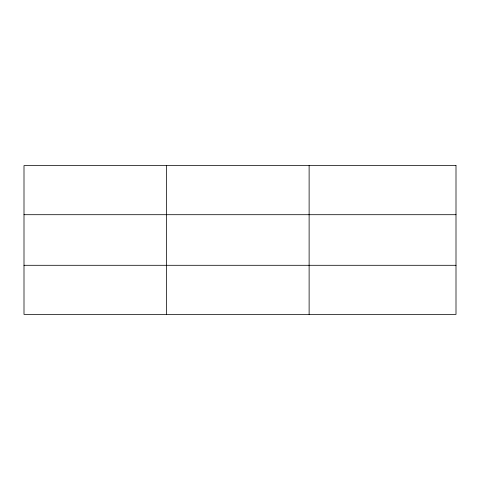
<?xml version="1.0" encoding="UTF-8"?>
<svg xmlns="http://www.w3.org/2000/svg" width="480" height="480" viewBox="0 0 480 480"><rect width="100%" height="100%" fill="white"/><g stroke="black" fill="none" stroke-linecap="round" stroke-linejoin="round"><path stroke-width="0.72" d="M166.56 165.594L166.56 314.406M309.12 165.594L309.12 314.406M24 214.704L456 214.704M24 265.296L456 265.296M456 165.594L456 314.406L24 314.406L24 165.594L456 165.594"/></g></svg>
